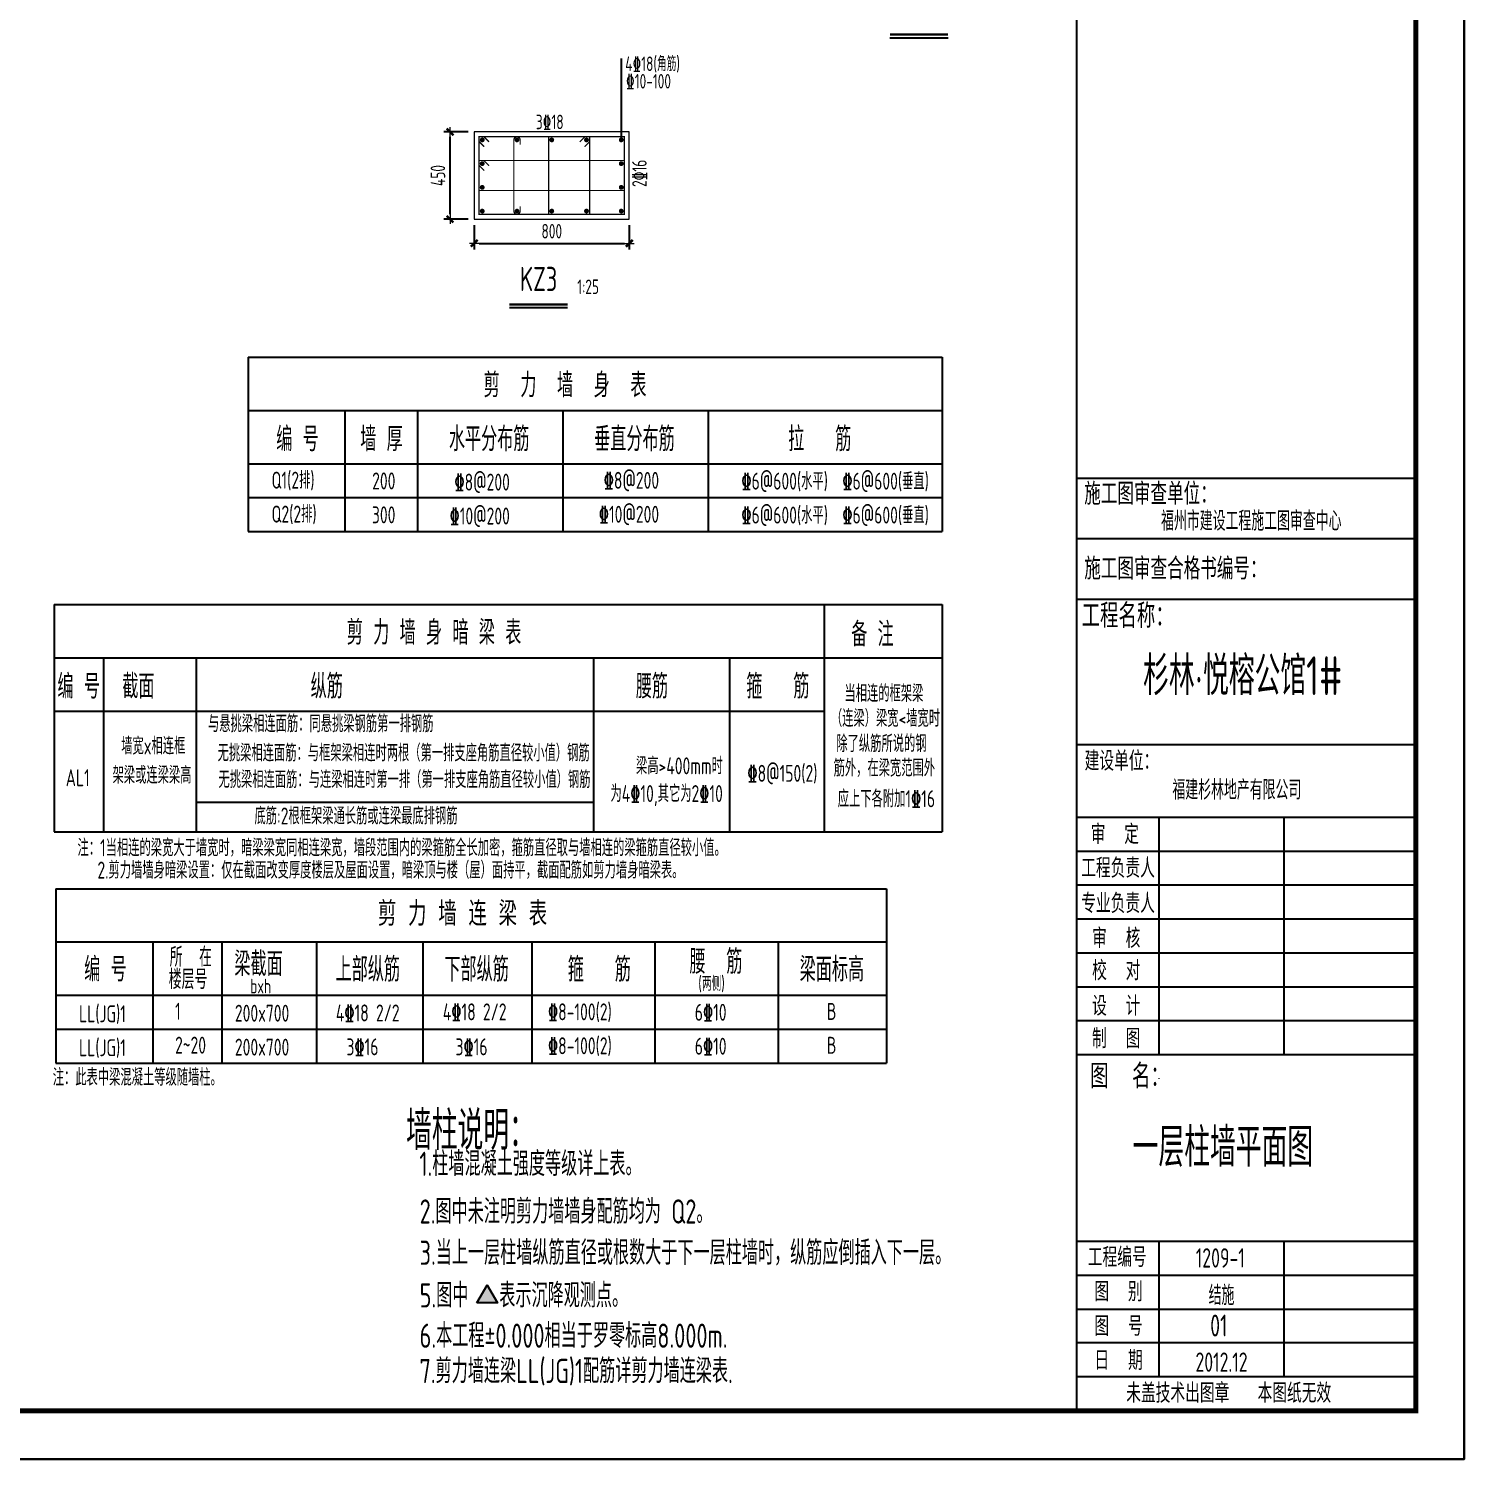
# Model space of a CAD drawing. Extents: x 580289 to 1106878, y -144605 to 78052.
# Drawn here: x 711514 to 741150, y 18652 to 48180 of the extents above; entities that cross this region are included whole.
import ezdxf
from ezdxf.enums import TextEntityAlignment as Align

# ---------------------------------------------------------------- set-up
doc = ezdxf.new("R2010")
doc.units = 0
doc.header["$LTSCALE"] = 100
doc.layers.get('0').update_dxf_attribs({"linetype": 'CONTINUOUS'})
doc.layers.get('Defpoints').update_dxf_attribs({"linetype": 'CONTINUOUS'})
for name, color, linetype in [('Note', 7, 'CONTINUOUS'), ('TAB', 7, 'CONTINUOUS'), ('TABLE1', 7, 'CONTINUOUS'), ('Table2', 7, 'CONTINUOUS'), ('TEXT', 2, 'CONTINUOUS'), ('THICK', 6, 'CONTINUOUS'), ('THIN', 7, 'CONTINUOUS'), ('T图框', 7, 'CONTINUOUS'), ('图框', 254, 'CONTINUOUS'), ('构件名称', 6, 'CONTINUOUS')]:
    doc.layers.add(name, color=color, linetype=linetype)
for name, color, linetype, lineweight in [('REIN', 6, 'CONTINUOUS', 18), ('Z-柱大样外框', 7, 'CONTINUOUS', 18), ('Z-详图标注', 3, 'CONTINUOUS', 18)]:
    doc.layers.add(name, color=color, linetype=linetype, lineweight=lineweight)
doc.styles.add('HZ', font='tssdeng.shx', dxfattribs={"width": 0.7, "bigfont": 'tssdchn.shx'})
doc.styles.add('HZTXT2', font='tssdeng.shx', dxfattribs={"width": 0.7, "bigfont": 'tssdchn.shx'})
doc.styles.get("Standard").update_dxf_attribs({"font": 'tssdeng.shx', "width": 0.7, "bigfont": 'tssdchn.shx'})
doc.styles.add('TCCAD_Dimension', font='Tssdeng.shx', dxfattribs={"width": 0.7, "bigfont": 'tssdchn.shx'})
doc.dimstyles.new('TCCAD_25_100', dxfattribs={"dimtxt": 300, "dimasz": 100, "dimexe": 125, "dimexo": 125, "dimgap": 100, "dimtad": 1, "dimdec": 0, "dimlfac": 0.25, "dimzin": 0, "dimdsep": 46, "dimtxsty": 'TCCAD_Dimension', "dimblk": '_TCDBK25_100', "dimcen": 0, "dimclrt": 7, "dimadec": 0, "dimazin": 0, "dimtfac": 1, "dimtdec": 0, "dimtix": 1, "dimtmove": 2, "dimatfit": 3, "dimfxl": 1, "dimtolj": 1, "dimtzin": 0, "dimarcsym": 0})

# ---------------------------------------------------------------- blocks, each defined once
blk = doc.blocks.new('_TCDBK25_100')
blk.add_line((-1, 0), (1, 0))
at = {"const_width": 0.5}
blk.add_lwpolyline([(-0.7, -0.7), (0.7, 0.7)], dxfattribs=at)
blk = doc.blocks.new('*D264')
at = {"layer": 'Defpoints', "color": 0}
for p in [(720712, 44250), (723912, 44250), (723912, 43750)]:
    blk.add_point(p, dxfattribs=at)
at = {"layer": 'Z-详图标注', "color": 0, "lineweight": -2}
for p, q in [((720712, 44125), (720712, 43625)), ((723912, 44125), (723912, 43625)), ((720812, 43750), (723812, 43750))]:
    blk.add_line(p, q, dxfattribs=at)
at = {"layer": 'Z-详图标注', "color": 0, "lineweight": -2, "xscale": 100, "yscale": 100, "zscale": 100, "rotation": 180}
blk.add_blockref('_TCDBK25_100', (720712, 43750), dxfattribs=at)
at = {"layer": 'Z-详图标注', "color": 0, "lineweight": -2, "xscale": 100, "yscale": 100, "zscale": 100}
blk.add_blockref('_TCDBK25_100', (723912, 43750), dxfattribs=at)
at = {"layer": 'Z-详图标注', "color": 7, "insert": (722312, 44000), "char_height": 300, "attachment_point": 5, "style": 'TCCAD_Dimension'}
blk.add_mtext('\\A1;800', dxfattribs=at)
blk = doc.blocks.new('*D265')
at = {"layer": 'Defpoints', "color": 0}
for p in [(720212, 46050), (720712, 46050), (720712, 44250)]:
    blk.add_point(p, dxfattribs=at)
at = {"layer": 'Z-详图标注', "color": 0, "lineweight": -2}
for p, q in [((720587, 46050), (720087, 46050)), ((720212, 44350), (720212, 45950)), ((720587, 44250), (720087, 44250))]:
    blk.add_line(p, q, dxfattribs=at)
at = {"layer": 'Z-详图标注', "color": 0, "lineweight": -2, "xscale": 100, "yscale": 100, "zscale": 100}
for p, rotation in [((720212, 46050), 90), ((720212, 44250), 270)]:
    blk.add_blockref('_TCDBK25_100', p, dxfattribs=dict(at, rotation=rotation))
at = {"layer": 'Z-详图标注', "color": 7, "insert": (719962, 45150), "char_height": 300, "attachment_point": 5, "rotation": 90, "style": 'TCCAD_Dimension'}
blk.add_mtext('\\A1;450', dxfattribs=at)
blk = doc.blocks.new('A$C72C84CBD')
at = {"layer": '图框', "color": 0}
for p, q in [((76100, 1000), (76100, 58400)), ((76100, 20254), (83100, 20254)), ((76100, 19004), (83100, 19004)), ((76100, 17754), (83100, 17754)), ((76100, 14754), (83100, 14754)), ((76100, 13254), (83100, 13254)), ((77791, 13254), (77791, 8354)), ((80377, 13254), (80377, 8354)), ((76100, 12554), (83100, 12554)), ((76100, 11854), (83100, 11854)), ((76100, 11154), (83100, 11154)), ((76100, 10454), (83100, 10454)), ((76100, 9754), (83100, 9754)), ((76100, 9054), (83100, 9054)), ((76100, 8354), (83100, 8354)), ((77791, 7859), (77791, 7854)), ((76100, 4500), (83100, 4500)), ((77791, 4500), (77791, 1700)), ((80377, 4500), (80377, 1700)), ((76100, 3800), (83100, 3800)), ((83100, 3459), (83100, 2400)), ((76100, 3100), (83100, 3100)), ((83100, 2400), (76100, 2400)), ((83100, 1700), (76100, 1700))]:
    blk.add_line(p, q, dxfattribs=at)
for points in [[(0, 0), (0, 59400), (84100, 59400), (84100, 0)], [(0, 0), (84100, 0), (84100, 59400), (0, 59400)]]:
    blk.add_lwpolyline(points, close=True, dxfattribs=at)
at = {"layer": '图框', "color": 0, "const_width": 100}
blk.add_lwpolyline([(2500, 1000), (83100, 1000), (83100, 58400), (2500, 58400)], close=True, dxfattribs=at)
at = {"layer": '图框', "color": 0, "style": 'HZTXT2', "width": 0.8}
for s, height, p in [('施工图审查单位：', 450, (77622, 19953)), ('施工图审查合格书编号：', 450, (78136, 18409)), ('工程名称：', 500, (77151, 17437)), ('建设单位：', 400, (77022, 14436)), ('审  定', 400, (76886, 12921)), ('工程负责人', 400, (76952, 12224)), ('专业负责人', 400, (76952, 11495)), ('审  核', 400, (76915, 10777)), ('校  对', 400, (76916, 10109)), ('设  计', 400, (76915, 9376)), ('制  图', 400, (76915, 8703)), ('图  名：', 500, (77188, 7934)), ('工程编号', 400, (76935, 4192)), ('图  别', 400, (76963, 3475)), ('图  号', 400, (76963, 2758)), ('日  期', 400, (76963, 2058)), ('未盖技术出图章   本图纸无效', 400, (79237, 1389))]:
    blk.add_text(s, height=height, dxfattribs=at).set_placement(p, align=Align.MIDDLE)
blk = doc.blocks.new('图框')
at = {"layer": 'T图框', "color": 4}
blk.add_blockref('A$C72C84CBD', (602717, 102744), dxfattribs=at)
at = {"layer": 'T图框', "color": 1, "linetype": 'ByBlock', "style": 'HZ', "width": 0.7}
for s, p in [('福州市建设工程施工图审查中心', (682420, 122134)), ('福建杉林地产有限公司', (682122, 116580))]:
    blk.add_text(s, height=400, dxfattribs=at).set_placement(p, align=Align.MIDDLE)
at = {"layer": 'T图框', "linetype": 'ByBlock', "style": 'HZ', "width": 0.7}
for s, p in [('1209-1', (681780, 106900)), ('结施', (681805, 106149)), ('2012.12', (681805, 104749))]:
    blk.add_text(s, height=400, dxfattribs=at).set_placement(p, align=Align.MIDDLE)

msp = doc.modelspace()

# ---------------------------------------------------------------- hatches: boundary and pattern name
at = {"layer": 'TEXT'}
msp.add_hatch(color=256, dxfattribs=at).paths.add_polyline_path([(720767.3, 21881.6), (720979.3, 22249), (721191.4, 21881.6)])

# ---------------------------------------------------------------- linework, layer by layer
at = {"layer": 'REIN', "color": 210, "const_width": 25}
msp.add_lwpolyline([(720917.7, 45744.4), (720811.6, 45850.4), (720811.6, 45950.4), (723811.6, 45950.4), (723811.6, 44350.4), (720811.6, 44350.4), (720811.6, 45950.4), (720911.6, 45950.4), (721017.7, 45844.4)], dxfattribs=at)
at = {"layer": 'REIN', "color": 6, "const_width": 25}
msp.add_lwpolyline([(721659.1, 44515.4), (721659.1, 44415.4, -1), (721529.1, 44415.4), (721529.1, 45885.4, -1), (721659.1, 45885.4), (721659.1, 45785.4)], format="xyb", dxfattribs=at)
for points in [[(722888, 45844.4), (722994.1, 45950.4), (723094.1, 45950.4), (723094.1, 44350.4), (722246.6, 44350.4), (722246.6, 45950.4), (723094.1, 45950.4), (723094.1, 45850.4), (722988, 45744.4)], [(720917.7, 45254.4), (720811.6, 45360.4), (720811.6, 45460.4), (723811.6, 45460.4), (723811.6, 44840.4), (720811.6, 44840.4), (720811.6, 45460.4), (720911.6, 45460.4), (721017.7, 45354.4)]]:
    msp.add_lwpolyline(points, dxfattribs=at)
at = {"layer": 'REIN', "color": 6, "const_width": 50}
for points in [[(720851.6, 45885.4, 1), (720901.6, 45885.4, 1)], [(721569.1, 45885.4, 1), (721619.1, 45885.4, 1)], [(722286.6, 45885.4, 1), (722336.6, 45885.4, 1)], [(723004.1, 45885.4, 1), (723054.1, 45885.4, 1)], [(723721.6, 45885.4, 1), (723771.6, 45885.4, 1)], [(720851.6, 45395.4, 1), (720901.6, 45395.4, 1)], [(723721.6, 45395.4, 1), (723771.6, 45395.4, 1)], [(720851.6, 44905.4, 1), (720901.6, 44905.4, 1)], [(723721.6, 44905.4, 1), (723771.6, 44905.4, 1)], [(720851.6, 44415.4, 1), (720901.6, 44415.4, 1)], [(721569.1, 44415.4, 1), (721619.1, 44415.4, 1)], [(722286.6, 44415.4, 1), (722336.6, 44415.4, 1)], [(723004.1, 44415.4, 1), (723054.1, 44415.4, 1)], [(723721.6, 44415.4, 1), (723771.6, 44415.4, 1)]]:
    msp.add_lwpolyline(points, format="xyb", close=True, dxfattribs=at)
at = {"layer": 'TAB', "color": 7}
for p, q in [((716041.4, 41401.3), (730370.7, 41401.3)), ((716041.4, 41401.3), (716041.4, 38501.3)), ((730370.7, 41401.3), (730370.7, 38501.3)), ((716041.4, 40701.3), (716041.4, 37801.3)), ((730370.7, 40701.3), (730370.7, 37801.3)), ((716041.4, 40301.3), (730370.7, 40301.3)), ((718041.4, 40301.3), (718041.4, 38501.3)), ((719541.4, 40301.3), (719541.4, 38501.3)), ((722541.4, 40301.3), (722541.4, 38501.3)), ((725541.4, 40301.3), (725541.4, 38501.3)), ((718041.4, 39601.3), (718041.4, 37801.3)), ((719541.4, 39601.3), (719541.4, 37801.3)), ((722541.4, 39601.3), (722541.4, 37801.3)), ((725541.4, 39601.3), (725541.4, 37801.3)), ((716041.4, 39201.3), (730370.7, 39201.3)), ((716041.4, 38501.3), (730370.7, 38501.3)), ((716041.4, 37801.3), (730370.7, 37801.3))]:
    msp.add_line(p, q, dxfattribs=at)
at = {"layer": 'TABLE1', "color": 7}
for p, q in [((712041.6, 36296), (730369.3, 36296)), ((712041.6, 36296), (712041.6, 31605.4)), ((727936, 36296), (727936, 31605.4)), ((730369.3, 36296), (730369.3, 31605.4)), ((712041.6, 35196), (730369.3, 35196)), ((713058, 35196), (713058, 31605.4)), ((714969.7, 35196), (714969.7, 31605.4)), ((723174.4, 35196), (723174.4, 31605.4)), ((725977.7, 35196), (725977.7, 31605.4)), ((712041.6, 34096), (727936, 34096)), ((714969.7, 32217.7), (723174.4, 32217.7)), ((712041.6, 31605.4), (730369.3, 31605.4)), ((712073.6, 30429.6), (729220.9, 30429.6)), ((712073.6, 30429.6), (712073.6, 27529.6)), ((729220.9, 30429.6), (729220.9, 27529.6)), ((712073.6, 29729.6), (712073.6, 26829.6)), ((729220.9, 29729.6), (729220.9, 26829.6)), ((712073.6, 29329.6), (729220.9, 29329.6)), ((714073.6, 29329.6), (714073.6, 27529.6)), ((715502, 29329.6), (715502, 27529.6)), ((717451.8, 29329.6), (717451.8, 27529.6)), ((719649.3, 29329.6), (719649.3, 27529.6)), ((721901, 29329.6), (721901, 27529.6)), ((724438.3, 29329.6), (724438.3, 27529.6)), ((726983.9, 29329.6), (726983.9, 27529.6)), ((726983.9, 29329.6), (726983.9, 27529.6)), ((714073.6, 28629.6), (714073.6, 26829.6)), ((715502, 28629.6), (715502, 26829.6)), ((717451.8, 28629.6), (717451.8, 26829.6)), ((719649.3, 28629.6), (719649.3, 26829.6)), ((721901, 28629.6), (721901, 26829.6)), ((724438.3, 28629.6), (724438.3, 26829.6)), ((726983.9, 28629.6), (726983.9, 26829.6)), ((726983.9, 28629.6), (726983.9, 26829.6)), ((712073.6, 28229.6), (729220.9, 28229.6)), ((712073.6, 27529.6), (729220.9, 27529.6)), ((712073.6, 26829.6), (729220.9, 26829.6))]:
    msp.add_line(p, q, dxfattribs=at)
at = {"layer": 'TEXT'}
msp.add_line((723747.6, 47565.7), (723746.5, 45910.4), dxfattribs=at)
at = {"layer": 'TEXT', "elevation": -1181.6}
msp.add_lwpolyline([(720767.3, 21881.6), (720979.3, 22249), (721191.4, 21881.6)], close=True, dxfattribs=at)
at = {"layer": 'THICK', "const_width": 50}
for points in [[(729293.4, 48060.3), (730493.4, 48060.3)], [(721439, 42489.3), (722639, 42489.3)]]:
    msp.add_lwpolyline(points, dxfattribs=at)
at = {"layer": 'THIN'}
for p, q in [((729293.4, 47995.3), (730493.4, 47995.3)), ((721439, 42424.3), (722639, 42424.3))]:
    msp.add_line(p, q, dxfattribs=at)
at = {"layer": 'Z-柱大样外框'}
msp.add_lwpolyline([(723911.6, 44250.4), (723911.6, 46050.4), (720711.6, 46050.4), (720711.6, 44250.4)], close=True, dxfattribs=at)

# ---------------------------------------------------------------- block references
at = {"layer": 'T图框'}
msp.add_blockref('图框', (54333, -84091.7), dxfattribs=at)

# ---------------------------------------------------------------- texts
at = {"color": 4, "width": 0.7}
msp.add_text('杉林·悦榕公馆1#', height=800, dxfattribs=at).set_placement((736576.3, 34868.3), align=Align.MIDDLE)
at = {"layer": 'Note', "color": 7, "width": 0.7}
for s, p in [('剪  力  墙  身  表', (722586.7, 40847.8)), ('编 号', (717062.1, 39736)), ('墙 厚', (718797, 39736)), ('水平分布筋', (721019.2, 39736)), ('垂直分布筋', (724019.2, 39736)), ('拉   筋', (727844.6, 39736)), ('剪 力 墙 身 暗 梁 表', (719881.8, 35741.1)), ('备 注', (728932.5, 35706.6)), ('编 号', (712545.9, 34630.7)), ('截面', (713778.5, 34630.7)), ('纵筋', (717666.4, 34630.7)), ('腰筋', (724380.6, 34630.7)), ('箍   筋', (726979, 34630.7))]:
    msp.add_text(s, height=500, dxfattribs=at).set_placement(p, align=Align.MIDDLE)
at = {"layer": 'Note', "color": 7}
for s, height, width, p in [('剪 力 墙 连 梁 表', 500, 0.8, (718723.2, 29663.6)), ('编 号', 500, 0.7, (712658.9, 28514.3)), ('所  在', 400, 0.7, (714424.4, 28819.1)), ('梁截面', 500, 0.7, (715760.3, 28625.4)), ('上部纵筋', 500, 0.7, (717850, 28512.3)), ('下部纵筋', 500, 0.7, (720094.8, 28512.3)), ('箍   筋', 500, 0.7, (722641.8, 28512.3)), ('腰  筋', 500, 0.7, (725157.4, 28672.5)), ('梁面标高', 500, 0.7, (727429.4, 28512.3)), ('楼层号', 400, 0.7, (714405, 28358.6)), ('bxh', 300, 0.7, (716087.2, 28269)), ('(两侧)', 300, 0.7, (725336.1, 28321.4))]:
    msp.add_text(s, height=height, dxfattribs=dict(at, width=width)).set_placement(p)
at = {"layer": 'Table2', "color": 7, "width": 0.7}
for s, p in [('墙宽x相连框', (714746.7, 33376.2)), ('架梁或连梁梁高', (714874.3, 32773.5)), ('注：1当相连的梁宽大于墙宽时，暗梁梁宽同相连梁宽，墙段范围内的梁箍筋全长加密，箍筋直径取与墙相连的梁箍筋直径较小值。', (725904.5, 31274.4)), ('2.剪力墙墙身暗梁设置：仅在截面改变厚度楼层及屋面设置，暗梁顶与楼（屋）面持平，截面配筋如剪力墙身暗梁表。', (725031.6, 30813.1)), ('注：此表中梁混凝土等级随墙柱。', (715501.4, 26536))]:
    msp.add_text(s, height=350, dxfattribs=at).set_placement(p, align=Align.MIDDLE_RIGHT)
for s, p in [('1', (714536, 27724.3)), ('200x700', (715770.9, 27684.2)), ('2~20', (714536, 27024.3)), ('200x700', (715770.9, 26984.2))]:
    msp.add_text(s, height=350, dxfattribs=at).set_placement(p)
at = {"layer": 'TEXT', "width": 0.7}
for s, height, p in [('4\x8418(角筋)', 300, (723828.1, 47306.5)), ('%%13210-100', 300, (723844.9, 46945.6)), ('墙柱说明：', 800, (719303.1, 25038)), ('2.图中未注明剪力墙墙身配筋均为 Q2。', 500, (719584.5, 23516.9)), ('3.当上一层柱墙纵筋直径或根数大于下一层柱墙时，纵筋应倒插入下一层。', 500, (719584.5, 22664.8)), ('5.图中   表示沉降观测点。', 500, (719584.5, 21785.1)), ('01', 450, (735903.6, 21187.2)), ('6.本工程±0.000相当于罗零标高8.000m.', 500, (719584.5, 20953.1)), ('7.剪力墙连梁LL(JG)1配筋详剪力墙连梁表.', 500, (719581.3, 20224.6))]:
    msp.add_text(s, height=height, dxfattribs=at).set_placement(p)
msp.add_text('3\x8418', height=300, dxfattribs=at).set_placement((722270.6, 46255.9), align=Align.MIDDLE)
msp.add_text('2\x8416', height=300, rotation=90, dxfattribs=at).set_placement((724121.1, 45195), align=Align.MIDDLE)
msp.add_text('KZ3', height=500, dxfattribs=at).set_placement((722039, 42614.3), align=Align.BOTTOM_CENTER)
for s, height, p in [('1:25', 300, (722839, 42614.3)), ('1.柱墙混凝土强度等级详上表。', 500, (719579.8, 24350.8))]:
    msp.add_text(s, height=height, dxfattribs=at).set_placement(p, align=Align.BOTTOM_LEFT)
at = {"layer": 'TEXT', "color": 7, "width": 0.7}
for s, p in [('200', (719084.3, 38845.8)), ('\x848@200', (721446.9, 38821.4)), ('%%1328@200', (724528, 38858)), ('\x846@600(水平)  \x846@600(垂直)', (730097.1, 38841.3)), ('300', (719084.3, 38145.8)), ('\x8410@200', (721446.9, 38121.4)), ('\x8410@200', (724528, 38158)), ('\x846@600(水平)  \x846@600(垂直)', (730097.1, 38141.3)), ('当相连的框架梁', (729983.5, 34460.2)), ('（连梁）梁宽<墙宽时', (730328.8, 33945.9)), ('与悬挑梁相连面筋：同悬挑梁钢筋第一排钢筋', (719870.2, 33834.5)), ('除了纵筋所说的钢', (730048.7, 33423.7)), ('无挑梁相连面筋：与框架梁相连时两根（第一排支座角筋直径较小值）钢筋', (723094.5, 33231.5)), ('无挑梁相连面筋：与连梁相连时第一排（第一排支座角筋直径较小值）钢筋', (723111.8, 32682.1)), ('梁高>400mm时', (725844.2, 32965)), ('\x848@150(2)', (727796.2, 32810.2)), ('筋外，在梁宽范围外', (730224.9, 32919.9)), ('为4\x8410,其它为2\x8410', (725844.2, 32392.6)), ('应上下各附加1\x8416', (730225.7, 32285.5)), ('底筋:2根框架梁通长筋或连梁最底排钢筋', (720367, 31930.1))]:
    msp.add_text(s, height=350, dxfattribs=at).set_placement(p, align=Align.MIDDLE_RIGHT)
for s, p in [('4\x8418 2/2', (717855.1, 27689.7)), ('4\x8418 2/2', (720063, 27711.5)), ('\x848-100(2)', (722233.9, 27712.2)), ('6%%13210', (725264.2, 27703.2)), ('B', (727989.6, 27721.9)), ('3\x8416', (718074.1, 26989.7)), ('3\x8416', (720325.8, 26989.7)), ('\x848-100(2)', (722233.9, 27012.2)), ('6%%13210', (725264.2, 27003.2)), ('B', (727989.6, 27021.9))]:
    msp.add_text(s, height=350, dxfattribs=at).set_placement(p)
at = {"layer": 'TEXT', "text_generation_flag": 6, "width": 0.7}
msp.add_text('一层柱墙平面图', height=800, rotation=180, dxfattribs=at).set_placement((734304.3, 24692.1))
at = {"layer": '构件名称', "color": 7, "width": 0.7}
for s, p in [('Q1(2排)', (716527.4, 38686.9)), ('Q2(2排)', (716527.4, 37986.9)), ('AL1', (712278.9, 32545.2)), ('LL(JG)1', (712552.8, 27672.2)), ('LL(JG)1', (712552.8, 26972.2))]:
    msp.add_text(s, height=350, dxfattribs=at).set_placement(p)

# ---------------------------------------------------------------- dimensions: what is measured, and where the dimension line sits
at = {"layer": 'Z-详图标注'}
dim = msp.add_linear_dim(base=(720211.6, 46050.4), p1=(720711.6, 44250.4), p2=(720711.6, 46050.4), angle=90, dimstyle='TCCAD_25_100', dxfattribs=at)
dim.commit()
dim.dimension.update_dxf_attribs({"geometry": '*D265', "text_midpoint": (719961.6, 45150.4)})
dim = msp.add_linear_dim(base=(723911.6, 43750.4), p1=(720711.6, 44250.4), p2=(723911.6, 44250.4), dimstyle='TCCAD_25_100', dxfattribs=at)
dim.commit()
dim.dimension.update_dxf_attribs({"geometry": '*D264', "text_midpoint": (722311.6, 44000.4)})

doc.saveas('drawing.dxf')
